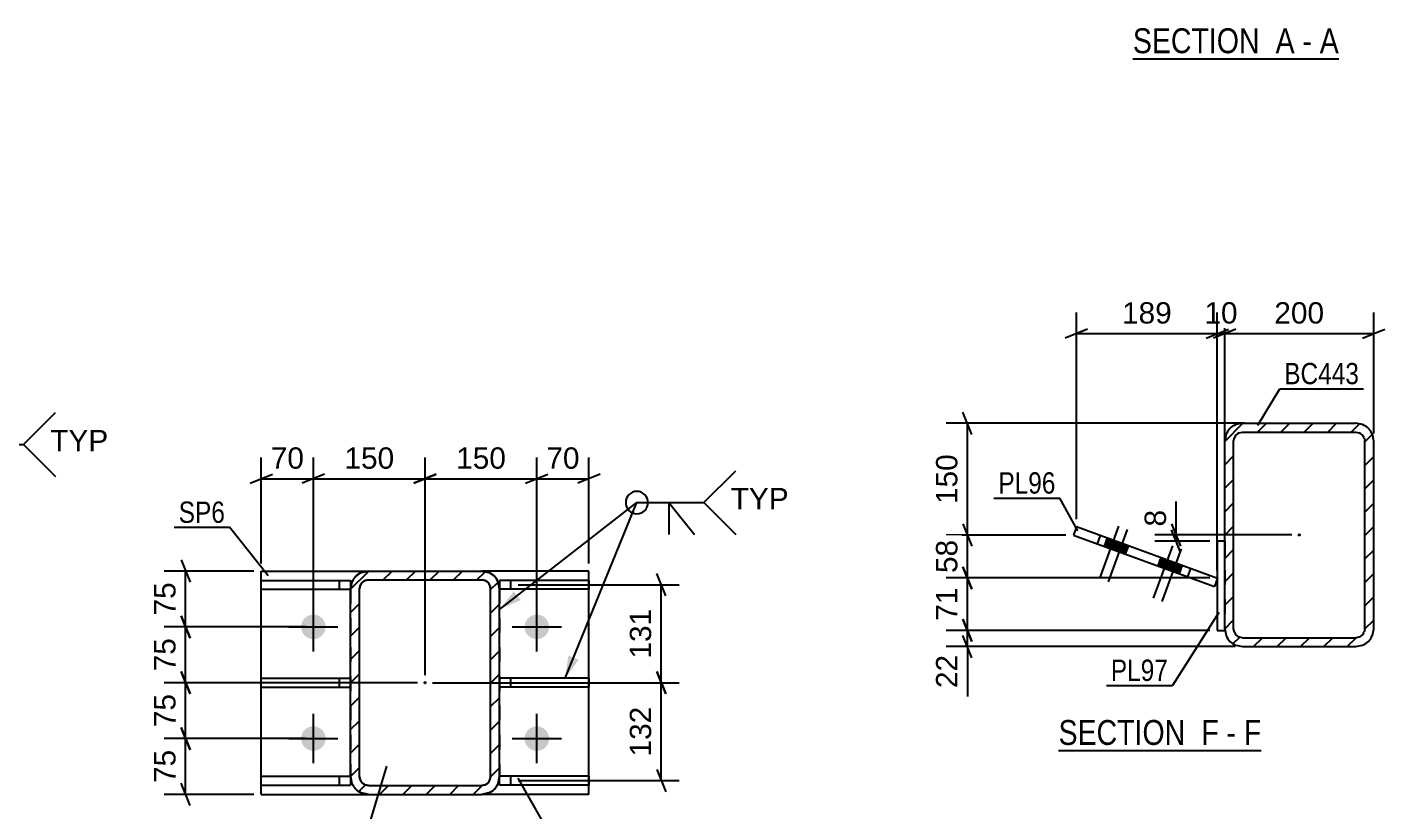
# Model space of a CAD drawing. Header units: millimetres. Extents: x -178 to 663, y -245 to 349.
# Drawn here: x 107.5 to 289.8, y -129.8 to -24.5 of the extents above; entities that cross this region are included whole.
import ezdxf

# ---------------------------------------------------------------- set-up
doc = ezdxf.new("R2010")
doc.units = ezdxf.units.MM
doc.linetypes.add('DXK_LINE_DOT2', pattern=[3.9198, 1.9599, -1.9599])
doc.linetypes.add('DXK_LINE_DOT3', pattern=[5.9187, 2.979, -0.9799, 0.9799, -0.9799])
doc.styles.add('Arial', font='ARIAL.TTF', dxfattribs={"height": 0.2})
doc.styles.add('Arial Narrow', font='ARIALN.TTF', dxfattribs={"height": 0.2})

# ---------------------------------------------------------------- blocks, each defined once
blk = doc.blocks.new('Unknown-247105013-11 - 16823')
at = {"color": 6, "linetype": 'Continuous'}
blk.add_line((255.94, -28.75), (283.59, -28.75), dxfattribs=at)
at = {"color": 0, "linetype": 'Continuous'}
for points in [[(274.05, -28), (274.05, -24.5), (255.94, -24.5), (255.94, -28)], [(277.65, -28), (277.65, -24.5), (275.1, -24.5), (275.1, -28)], [(279.98, -28), (279.98, -24.5), (278.7, -24.5), (278.7, -28)], [(283.59, -28), (283.59, -24.5), (281.03, -24.5), (281.03, -28)]]:
    blk.add_wipeout(points, dxfattribs=at)
at = {"color": 7, "linetype": 'Continuous', "style": 'Arial Narrow'}
for s, p in [('SECTION ', (255.94, -28)), ('A', (275.1, -28)), ('A', (281.03, -28)), ('-', (278.7, -28))]:
    blk.add_text(s, height=3.34, dxfattribs=at).set_placement(p)
blk = doc.blocks.new('Unknown-247105013-16 - 21477')
at = {"color": 6, "linetype": 'Continuous'}
blk.add_line((245.96, -121.65), (273.18, -121.65), dxfattribs=at)
at = {"color": 0, "linetype": 'Continuous'}
for points in [[(264.07, -120.9), (264.07, -117.4), (245.96, -117.4), (245.96, -120.9)], [(267.46, -120.9), (267.46, -117.4), (265.12, -117.4), (265.12, -120.9)], [(269.79, -120.9), (269.79, -117.4), (268.51, -117.4), (268.51, -120.9)], [(273.18, -120.9), (273.18, -117.4), (270.84, -117.4), (270.84, -120.9)]]:
    blk.add_wipeout(points, dxfattribs=at)
at = {"color": 7, "linetype": 'Continuous', "style": 'Arial Narrow'}
for s, p in [('SECTION ', (245.96, -120.9)), ('F', (265.12, -120.9)), ('F', (270.84, -120.9)), ('-', (268.51, -120.9))]:
    blk.add_text(s, height=3.34, dxfattribs=at).set_placement(p)
blk = doc.blocks.new('Part-247105013-21330 - 21309')
at = {"color": 2, "linetype": 'Continuous'}
for p, q in [((182.91, -125.1), (170.91, -125.1)), ((170.91, -126.3), (170.91, -125.15)), ((182.91, -125.1), (182.91, -126.3)), ((182.91, -126.3), (170.91, -126.3))]:
    blk.add_line(p, q, dxfattribs=at)
at = {"color": 7, "linetype": 'DXK_LINE_DOT2'}
for p, q in [((170.91, -125.15), (170.91, -125.1)), ((170.91, -125.1), (170.91, -125.15)), ((172.41, -126.3), (172.41, -125.1))]:
    blk.add_line(p, q, dxfattribs=at)
blk = doc.blocks.new('Part-247105013-21322 - 21309')
at = {"color": 2, "linetype": 'Continuous'}
for p, q in [((138.91, -127.55), (138.91, -97.55)), ((138.91, -97.55), (153.31, -97.55)), ((182.91, -97.55), (168.51, -97.55)), ((182.91, -127.55), (182.91, -97.55)), ((138.91, -127.55), (153.31, -127.55)), ((182.91, -127.55), (168.51, -127.55))]:
    blk.add_line(p, q, dxfattribs=at)
at = {"color": 7, "linetype": 'DXK_LINE_DOT2'}
for p, q in [((153.31, -97.55), (168.51, -97.55)), ((153.31, -127.55), (168.51, -127.55))]:
    blk.add_line(p, q, dxfattribs=at)
blk = doc.blocks.new('Part-247105013-21310 - 21309')
at = {"linetype": 'Continuous'}
h = blk.add_hatch(dxfattribs=at)
h.set_pattern_fill('', scale=0.7, style=0, pattern_type=0)
h.set_pattern_definition([(45, (170.7292, -99.0289), (-1.57154, 1.57154), [])])
h.paths.add_polyline_path([(170.91, -99.95), (170.73, -99.03), (170.21, -98.25), (169.43, -97.73), (168.51, -97.55), (153.31, -97.55), (152.39, -97.73), (151.61, -98.25), (151.09, -99.03), (150.91, -99.95), (150.91, -125.15), (151.09, -126.07), (151.61, -126.84), (152.39, -127.36), (153.31, -127.55), (168.51, -127.55), (169.43, -127.36), (170.21, -126.84), (170.73, -126.07), (170.91, -125.15)])
h.paths.add_polyline_path([(169.62, -125.61), (169.36, -126), (168.97, -126.26), (168.51, -126.35), (153.31, -126.35), (152.85, -126.26), (152.46, -126), (152.2, -125.61), (152.11, -125.15), (152.11, -99.95), (152.2, -99.49), (152.46, -99.1), (152.85, -98.84), (153.31, -98.75), (168.51, -98.75), (168.97, -98.84), (169.36, -99.1), (169.62, -99.49), (169.71, -99.95), (169.71, -125.15)])
blk.add_hatch(color=246, dxfattribs=at).paths.add_polyline_path([(160.91, -112.65, -1), (160.91, -112.45, -1)])
at = {"color": 7, "linetype": 'DXK_LINE_DOT2'}
for p, q in [((152.39, -97.73), (153.31, -97.55)), ((153.31, -97.55), (168.51, -97.55)), ((168.51, -97.55), (169.43, -97.73)), ((150.91, -99.95), (151.09, -99.03)), ((150.91, -99.95), (150.91, -125.15)), ((152.2, -99.49), (152.11, -99.95)), ((152.11, -125.15), (152.11, -99.95)), ((153.31, -98.75), (152.85, -98.84)), ((153.31, -98.75), (168.51, -98.75)), ((168.97, -98.84), (168.51, -98.75)), ((169.71, -99.95), (169.62, -99.49)), ((169.71, -125.15), (169.71, -99.95)), ((170.73, -99.03), (170.91, -99.95)), ((170.91, -99.95), (170.91, -125.15)), ((151.09, -126.07), (150.91, -125.15)), ((152.11, -125.15), (152.2, -125.61)), ((169.62, -125.61), (169.71, -125.15)), ((170.91, -125.15), (170.73, -126.07)), ((153.31, -127.55), (152.39, -127.36)), ((152.85, -126.26), (153.31, -126.35)), ((153.31, -126.35), (168.51, -126.35)), ((153.31, -127.55), (168.51, -127.55)), ((168.51, -126.35), (168.97, -126.26)), ((169.43, -127.36), (168.51, -127.55))]:
    blk.add_line(p, q, dxfattribs=at)
at = {"color": 2, "linetype": 'Continuous'}
for p, q in [((153.31, -97.55), (152.39, -97.73)), ((153.31, -97.55), (168.51, -97.55)), ((169.43, -97.73), (168.51, -97.55)), ((151.09, -99.03), (150.91, -99.95)), ((150.91, -125.15), (150.91, -99.95)), ((152.11, -99.95), (152.2, -99.49)), ((152.11, -125.15), (152.11, -99.95)), ((152.85, -98.84), (153.31, -98.75)), ((153.31, -98.75), (168.51, -98.75)), ((168.51, -98.75), (168.97, -98.84)), ((169.62, -99.49), (169.71, -99.95)), ((169.71, -125.15), (169.71, -99.95)), ((170.91, -99.95), (170.73, -99.03)), ((170.91, -125.15), (170.91, -99.95)), ((150.91, -125.15), (151.09, -126.07)), ((152.2, -125.61), (152.11, -125.15)), ((169.71, -125.15), (169.62, -125.61)), ((170.73, -126.07), (170.91, -125.15)), ((152.39, -127.36), (153.31, -127.55)), ((153.31, -126.35), (152.85, -126.26)), ((153.31, -126.35), (168.51, -126.35)), ((153.31, -127.55), (168.51, -127.55)), ((168.97, -126.26), (168.51, -126.35)), ((168.51, -127.55), (169.43, -127.36))]:
    blk.add_line(p, q, dxfattribs=at)
at = {"color": 7, "linetype": 'DXK_LINE_DOT3'}
blk.add_line((160.91, -112.55), (160.91, -112.55), dxfattribs=at)
at = {"color": 246, "linetype": 'DXK_LINE_DOT2'}
blk.add_line((160.91, -112.55), (160.91, -112.55), dxfattribs=at)
at = {"color": 246, "linetype": 'Continuous'}
blk.add_circle((160.91, -112.55), 0.1, dxfattribs=at)
at = {"color": 7, "linetype": 'DXK_LINE_DOT2'}
for centre, radius, start, end in [((153.31, -99.95), 2.4, 112.5, 157.5), ((168.51, -99.95), 2.4, 22.5, 67.5), ((153.31, -99.95), 1.2, 112.5, 157.5), ((168.51, -99.95), 1.2, 22.5, 67.5), ((153.31, -125.15), 1.2, 202.5, 247.5), ((168.51, -125.15), 1.2, 292.5, 337.5), ((153.31, -125.15), 2.4, 202.5, 247.5), ((168.51, -125.15), 2.4, 292.5, 337.5)]:
    blk.add_arc(centre, radius, start, end, dxfattribs=at)
at = {"color": 2, "linetype": 'Continuous'}
for centre, radius, start, end in [((153.31, -99.95), 2.4, 112.5, 157.5), ((168.51, -99.95), 2.4, 22.5, 67.5), ((153.31, -99.95), 1.2, 112.5, 157.5), ((168.51, -99.95), 1.2, 22.5, 67.5), ((153.31, -125.15), 1.2, 202.5, 247.5), ((168.51, -125.15), 1.2, 292.5, 337.5), ((153.31, -125.15), 2.4, 202.5, 247.5), ((168.51, -125.15), 2.4, 292.5, 337.5)]:
    blk.add_arc(centre, radius, start, end, dxfattribs=at)
blk = doc.blocks.new('Part-247105013-21328 - 21309')
at = {"color": 2, "linetype": 'Continuous'}
for p, q in [((182.91, -111.95), (170.91, -111.95)), ((182.91, -111.95), (182.91, -113.15)), ((182.91, -113.15), (170.91, -113.15))]:
    blk.add_line(p, q, dxfattribs=at)
at = {"color": 7, "linetype": 'DXK_LINE_DOT2'}
for p, q in [((170.91, -111.95), (170.91, -113.15)), ((172.41, -113.15), (172.41, -111.95))]:
    blk.add_line(p, q, dxfattribs=at)
blk = doc.blocks.new('Part-247105013-21329 - 21309')
at = {"color": 2, "linetype": 'Continuous'}
for p, q in [((182.91, -98.8), (170.91, -98.8)), ((170.91, -98.8), (170.91, -99.95)), ((182.91, -100), (170.91, -100)), ((182.91, -98.8), (182.91, -100))]:
    blk.add_line(p, q, dxfattribs=at)
at = {"color": 7, "linetype": 'DXK_LINE_DOT2'}
for p, q in [((170.91, -99.95), (170.91, -100)), ((172.41, -100), (172.41, -98.8))]:
    blk.add_line(p, q, dxfattribs=at)
blk = doc.blocks.new('Part-247105013-21331 - 21309')
at = {"color": 2, "linetype": 'Continuous'}
for p, q in [((138.91, -113.15), (138.91, -111.95)), ((138.91, -111.95), (150.91, -111.95)), ((138.91, -113.15), (150.91, -113.15))]:
    blk.add_line(p, q, dxfattribs=at)
at = {"color": 7, "linetype": 'DXK_LINE_DOT2'}
for p, q in [((149.41, -113.15), (149.41, -111.95)), ((150.91, -111.95), (150.91, -113.15))]:
    blk.add_line(p, q, dxfattribs=at)
blk = doc.blocks.new('Part-247105013-21332 - 21309')
at = {"color": 2, "linetype": 'Continuous'}
for p, q in [((138.91, -100), (138.91, -98.8)), ((138.91, -98.8), (150.91, -98.8)), ((138.91, -100), (150.91, -100)), ((150.91, -98.8), (150.91, -99.95))]:
    blk.add_line(p, q, dxfattribs=at)
at = {"color": 7, "linetype": 'DXK_LINE_DOT2'}
for p, q in [((149.41, -100), (149.41, -98.8)), ((150.91, -99.95), (150.91, -100))]:
    blk.add_line(p, q, dxfattribs=at)
blk = doc.blocks.new('Part-247105013-21333 - 21309')
at = {"color": 2, "linetype": 'Continuous'}
for p, q in [((138.91, -126.3), (138.91, -125.1)), ((138.91, -125.1), (150.91, -125.1)), ((150.91, -125.15), (150.91, -126.3)), ((138.91, -126.3), (150.91, -126.3))]:
    blk.add_line(p, q, dxfattribs=at)
at = {"color": 7, "linetype": 'DXK_LINE_DOT2'}
for p, q in [((149.41, -126.3), (149.41, -125.1)), ((150.91, -125.15), (150.91, -125.1)), ((150.91, -125.1), (150.91, -125.15))]:
    blk.add_line(p, q, dxfattribs=at)
blk = doc.blocks.new('Bolt-247105013-21413 - 21309')
at = {"linetype": 'Continuous'}
for points in [[(144.26, -105.05, -1), (147.56, -105.05, -1)], [(174.26, -105.05, -1), (177.56, -105.05, -1)], [(144.26, -120.05, -1), (147.56, -120.05, -1)], [(174.26, -120.05, -1), (177.56, -120.05, -1)]]:
    blk.add_hatch(color=1, dxfattribs=at).paths.add_polyline_path(points)
at = {"color": 1, "linetype": 'Continuous'}
for p, q in [((145.91, -108.35), (145.91, -101.75)), ((175.91, -108.35), (175.91, -101.75)), ((142.61, -105.05), (149.21, -105.05)), ((172.61, -105.05), (179.21, -105.05)), ((145.91, -123.35), (145.91, -116.75)), ((175.91, -123.35), (175.91, -116.75)), ((142.61, -120.05), (149.21, -120.05)), ((172.61, -120.05), (179.21, -120.05))]:
    blk.add_line(p, q, dxfattribs=at)
blk = doc.blocks.new('Part-247105013-21540 - 21477')
at = {"color": 2, "linetype": 'Continuous'}
for p, q in [((268.27, -93.53), (267.27, -93.53)), ((267.27, -93.53), (267.27, -105.53)), ((267.27, -105.53), (268.27, -105.53)), ((268.27, -105.3), (268.27, -105.53))]:
    blk.add_line(p, q, dxfattribs=at)
at = {"color": 7, "linetype": 'DXK_LINE_DOT2'}
blk.add_line((268.27, -93.53), (268.27, -105.3), dxfattribs=at)
blk = doc.blocks.new('Part-247105013-21493 - 21477')
at = {"linetype": 'Continuous'}
h = blk.add_hatch(dxfattribs=at)
h.set_pattern_fill('', scale=0.7, style=0, pattern_type=0)
h.set_pattern_definition([(45, (268.268, -105.2997), (-1.57154, 1.57154), [])])
h.paths.add_polyline_path([(268.27, -80.1), (268.27, -105.3), (268.45, -106.22), (268.97, -107), (269.75, -107.52), (270.67, -107.7), (285.87, -107.7), (286.79, -107.52), (287.57, -107), (288.09, -106.22), (288.27, -105.3), (288.27, -80.1), (288.09, -79.18), (287.57, -78.4), (286.79, -77.88), (285.87, -77.7), (270.67, -77.7), (269.75, -77.88), (268.97, -78.4), (268.45, -79.18)])
h.paths.add_polyline_path([(269.82, -79.25), (270.21, -78.99), (270.67, -78.9), (285.87, -78.9), (286.33, -78.99), (286.72, -79.25), (286.98, -79.64), (287.07, -80.1), (287.07, -105.3), (286.98, -105.76), (286.72, -106.15), (286.33, -106.41), (285.87, -106.5), (270.67, -106.5), (270.21, -106.41), (269.82, -106.15), (269.56, -105.76), (269.47, -105.3), (269.47, -80.1), (269.56, -79.64)])
blk.add_hatch(color=246, dxfattribs=at).paths.add_polyline_path([(278.27, -92.8, -1), (278.27, -92.6, -1)])
at = {"color": 2, "linetype": 'Continuous'}
for p, q in [((270.67, -77.7), (269.75, -77.88)), ((270.67, -77.7), (285.87, -77.7)), ((286.79, -77.88), (285.87, -77.7)), ((268.45, -79.18), (268.27, -80.1)), ((268.27, -105.3), (268.27, -80.1)), ((269.47, -80.1), (269.56, -79.64)), ((269.47, -105.3), (269.47, -80.1)), ((270.21, -78.99), (270.67, -78.9)), ((270.67, -78.9), (285.87, -78.9)), ((285.87, -78.9), (286.33, -78.99)), ((286.98, -79.64), (287.07, -80.1)), ((287.07, -105.3), (287.07, -80.1)), ((288.27, -80.1), (288.09, -79.18)), ((288.27, -105.3), (288.27, -80.1)), ((268.27, -105.3), (268.45, -106.22)), ((269.56, -105.76), (269.47, -105.3)), ((287.07, -105.3), (286.98, -105.76)), ((288.09, -106.22), (288.27, -105.3)), ((269.75, -107.52), (270.67, -107.7)), ((270.67, -106.5), (270.21, -106.41)), ((270.67, -106.5), (285.87, -106.5)), ((286.33, -106.41), (285.87, -106.5)), ((285.87, -107.7), (286.79, -107.52)), ((270.67, -107.7), (285.87, -107.7))]:
    blk.add_line(p, q, dxfattribs=at)
at = {"color": 7, "linetype": 'DXK_LINE_DOT3'}
blk.add_line((278.27, -92.7), (278.27, -92.7), dxfattribs=at)
at = {"color": 246, "linetype": 'DXK_LINE_DOT2'}
blk.add_line((278.27, -92.7), (278.27, -92.7), dxfattribs=at)
at = {"color": 246, "linetype": 'Continuous'}
blk.add_circle((278.27, -92.7), 0.1, dxfattribs=at)
at = {"color": 2, "linetype": 'Continuous'}
for centre, radius, start, end in [((270.67, -80.1), 2.4, 112.5, 157.5), ((285.87, -80.1), 2.4, 22.5, 67.5), ((270.67, -80.1), 1.2, 112.5, 157.5), ((285.87, -80.1), 1.2, 22.5, 67.5), ((270.67, -105.3), 2.4, 202.5, 247.5), ((270.67, -105.3), 1.2, 202.5, 247.5), ((285.87, -105.3), 1.2, 292.5, 337.5), ((285.87, -105.3), 2.4, 292.5, 337.5)]:
    blk.add_arc(centre, radius, start, end, dxfattribs=at)
blk = doc.blocks.new('Part-247105013-21559 - 21477')
at = {"color": 2, "linetype": 'Continuous'}
for p, q in [((248.36, -91.59), (247.95, -92.72)), ((247.95, -92.72), (266.91, -99.62)), ((248.36, -91.59), (267.32, -98.49)), ((251.56, -92.76), (251.15, -93.89)), ((267.32, -98.49), (266.91, -99.62))]:
    blk.add_line(p, q, dxfattribs=at)
at = {"color": 7, "linetype": 'DXK_LINE_DOT2'}
blk.add_line((263.31, -98.31), (263.72, -97.18), dxfattribs=at)
blk = doc.blocks.new('Bolt-247105013-21593 - 21477')
at = {"linetype": 'Continuous'}
for points in [[(252.07, -94.22), (253.76, -94.84), (254.17, -93.71), (252.48, -93.09)], [(253.23, -94.64), (254.92, -95.26), (255.33, -94.13), (253.64, -93.52)], [(259.3, -96.85), (260.99, -97.47), (261.4, -96.34), (259.71, -95.72)], [(260.46, -97.28), (262.15, -97.89), (262.56, -96.76), (260.87, -96.15)]]:
    blk.add_hatch(color=1, dxfattribs=at).paths.add_polyline_path(points)
at = {"color": 1, "linetype": 'Continuous'}
for p, q in [((254.01, -91.52), (251.45, -98.57)), ((255.17, -91.95), (252.61, -98.99)), ((252.48, -93.09), (252.07, -94.22)), ((253.64, -93.52), (253.23, -94.64)), ((254.17, -93.71), (253.76, -94.84)), ((255.33, -94.13), (254.92, -95.26)), ((261.24, -94.15), (258.67, -101.2)), ((262.4, -94.58), (259.84, -101.62)), ((259.71, -95.72), (259.3, -96.85)), ((260.87, -96.15), (260.46, -97.28)), ((261.4, -96.34), (260.99, -97.47)), ((262.56, -96.76), (262.15, -97.89))]:
    blk.add_line(p, q, dxfattribs=at)
blk = doc.blocks.new('StraightDimension-247105013-25550 - 21309')
at = {"color": 7, "linetype": 'Continuous'}
for p, q in [((160.91, -111.55), (160.91, -82.31)), ((175.91, -104.05), (175.91, -82.31)), ((162.41, -84.56), (159.41, -85.76)), ((160.91, -85.16), (175.91, -85.16)), ((174.41, -85.76), (177.41, -84.56))]:
    blk.add_line(p, q, dxfattribs=at)
at = {"color": 0}
blk.add_wipeout([(172.35, -84.41), (172.35, -80.21), (164.48, -80.21), (164.48, -84.41)], dxfattribs=at)
at = {"color": 3, "style": 'Arial'}
blk.add_text('150', height=2.865, dxfattribs=at).set_placement((165.08, -83.81))
blk = doc.blocks.new('StraightDimension-247105013-25625 - 21309')
at = {"color": 7, "linetype": 'Continuous'}
for p, q in [((128.15, -111.05), (129.35, -114.05)), ((159.91, -112.55), (125.9, -112.55)), ((128.75, -120.05), (128.75, -112.55)), ((144.91, -120.05), (125.9, -120.05)), ((129.35, -121.55), (128.15, -118.55))]:
    blk.add_line(p, q, dxfattribs=at)
at = {"color": 0}
blk.add_wipeout([(128, -113.47), (123.8, -113.47), (123.8, -119.12), (128, -119.12)], dxfattribs=at)
at = {"color": 3, "style": 'Arial'}
blk.add_text('75', height=2.865, rotation=90.0002, dxfattribs=at).set_placement((127.4, -118.52))
blk = doc.blocks.new('StraightDimension-247105013-25624 - 21309')
at = {"color": 7, "linetype": 'Continuous'}
for p, q in [((128.15, -103.55), (129.35, -106.55)), ((144.91, -105.05), (125.9, -105.05)), ((128.75, -112.55), (128.75, -105.05)), ((129.35, -114.05), (128.15, -111.05)), ((159.91, -112.55), (125.9, -112.55))]:
    blk.add_line(p, q, dxfattribs=at)
at = {"color": 0}
blk.add_wipeout([(128, -105.97), (123.8, -105.97), (123.8, -111.62), (128, -111.62)], dxfattribs=at)
at = {"color": 3, "style": 'Arial'}
blk.add_text('75', height=2.865, rotation=90.0002, dxfattribs=at).set_placement((127.4, -111.02))
blk = doc.blocks.new('StraightDimension-247105013-25626 - 21309')
at = {"color": 7, "linetype": 'Continuous'}
for p, q in [((144.91, -120.05), (125.9, -120.05)), ((128.15, -118.55), (129.35, -121.55)), ((128.75, -127.55), (128.75, -120.05)), ((137.91, -127.55), (125.9, -127.55)), ((129.35, -129.05), (128.15, -126.05))]:
    blk.add_line(p, q, dxfattribs=at)
at = {"color": 0}
blk.add_wipeout([(128, -120.97), (123.8, -120.97), (123.8, -126.62), (128, -126.62)], dxfattribs=at)
at = {"color": 3, "style": 'Arial'}
blk.add_text('75', height=2.865, rotation=90.0002, dxfattribs=at).set_placement((127.4, -126.02))
blk = doc.blocks.new('StraightDimension-247105013-25549 - 21309')
at = {"color": 7, "linetype": 'Continuous'}
for p, q in [((175.91, -104.05), (175.91, -82.31)), ((182.91, -96.55), (182.91, -82.31)), ((174.41, -85.76), (177.41, -84.56)), ((175.91, -85.16), (182.91, -85.16)), ((184.41, -84.56), (181.41, -85.76))]:
    blk.add_line(p, q, dxfattribs=at)
at = {"color": 0}
blk.add_wipeout([(182.24, -84.41), (182.24, -80.21), (176.59, -80.21), (176.59, -84.41)], dxfattribs=at)
at = {"color": 3, "style": 'Arial'}
blk.add_text('70', height=2.865, dxfattribs=at).set_placement((177.19, -83.81))
blk = doc.blocks.new('StraightDimension-247105013-25551 - 21309')
at = {"color": 7, "linetype": 'Continuous'}
for p, q in [((145.91, -104.05), (145.91, -82.31)), ((160.91, -111.55), (160.91, -82.31)), ((147.41, -84.56), (144.41, -85.76)), ((145.91, -85.16), (160.91, -85.16)), ((159.41, -85.76), (162.41, -84.56))]:
    blk.add_line(p, q, dxfattribs=at)
at = {"color": 0}
blk.add_wipeout([(157.35, -84.41), (157.35, -80.21), (149.48, -80.21), (149.48, -84.41)], dxfattribs=at)
at = {"color": 3, "style": 'Arial'}
blk.add_text('150', height=2.865, dxfattribs=at).set_placement((150.08, -83.81))
blk = doc.blocks.new('StraightDimension-247105013-25552 - 21309')
at = {"color": 7, "linetype": 'Continuous'}
for p, q in [((138.91, -96.55), (138.91, -82.31)), ((145.91, -104.05), (145.91, -82.31)), ((137.41, -85.76), (140.41, -84.56)), ((138.91, -85.16), (145.91, -85.16)), ((147.41, -84.56), (144.41, -85.76))]:
    blk.add_line(p, q, dxfattribs=at)
at = {"color": 0}
blk.add_wipeout([(145.24, -84.41), (145.24, -80.21), (139.59, -80.21), (139.59, -84.41)], dxfattribs=at)
at = {"color": 3, "style": 'Arial'}
blk.add_text('70', height=2.865, dxfattribs=at).set_placement((140.19, -83.81))
blk = doc.blocks.new('StraightDimension-247105013-25623 - 21309')
at = {"color": 7, "linetype": 'Continuous'}
for p, q in [((128.15, -96.05), (129.35, -99.05)), ((137.91, -97.55), (125.9, -97.55)), ((128.75, -105.05), (128.75, -97.55)), ((129.35, -106.55), (128.15, -103.55)), ((144.91, -105.05), (125.9, -105.05))]:
    blk.add_line(p, q, dxfattribs=at)
at = {"color": 0}
blk.add_wipeout([(128, -98.47), (123.8, -98.47), (123.8, -104.12), (128, -104.12)], dxfattribs=at)
at = {"color": 3, "style": 'Arial'}
blk.add_text('75', height=2.865, rotation=90.0002, dxfattribs=at).set_placement((127.4, -103.52))
blk = doc.blocks.new('StraightDimension-247105013-25666 - 21309')
at = {"color": 7, "linetype": 'Continuous'}
for p, q in [((193.21, -100.9), (192.01, -97.9)), ((173.41, -99.4), (195.01, -99.4)), ((192.61, -112.55), (192.61, -99.4)), ((192.01, -111.05), (193.21, -114.05)), ((161.91, -112.55), (195.01, -112.55))]:
    blk.add_line(p, q, dxfattribs=at)
at = {"color": 0}
blk.add_wipeout([(191.86, -102.04), (187.66, -102.04), (187.66, -109.91), (191.86, -109.91)], dxfattribs=at)
at = {"color": 3, "style": 'Arial'}
blk.add_text('131', height=2.865, rotation=90.0002, dxfattribs=at).set_placement((191.26, -109.31))
blk = doc.blocks.new('StraightDimension-247105013-25667 - 21309')
at = {"color": 7, "linetype": 'Continuous'}
for p, q in [((193.21, -114.05), (192.01, -111.05)), ((161.91, -112.55), (195.01, -112.55)), ((192.61, -125.7), (192.61, -112.55)), ((173.41, -125.7), (195.01, -125.7)), ((192.01, -124.2), (193.21, -127.2))]:
    blk.add_line(p, q, dxfattribs=at)
at = {"color": 0}
blk.add_wipeout([(191.86, -115.19), (187.66, -115.19), (187.66, -123.06), (191.86, -123.06)], dxfattribs=at)
at = {"color": 3, "style": 'Arial'}
blk.add_text('132', height=2.865, rotation=90.0002, dxfattribs=at).set_placement((191.26, -122.46))
blk = doc.blocks.new('StraightDimension-247105013-25818 - 21477')
at = {"color": 7, "linetype": 'Continuous'}
for p, q in [((268.27, -92.53), (268.27, -62.81)), ((288.27, -79.1), (288.27, -62.81)), ((269.77, -65.06), (266.77, -66.26)), ((286.77, -66.26), (289.77, -65.06)), ((268.27, -65.66), (288.27, -65.66))]:
    blk.add_line(p, q, dxfattribs=at)
at = {"color": 0}
blk.add_wipeout([(282.2, -64.91), (282.2, -60.71), (274.33, -60.71), (274.33, -64.91)], dxfattribs=at)
at = {"color": 3, "style": 'Arial'}
blk.add_text('200', height=2.865, dxfattribs=at).set_placement((274.93, -64.31))
blk = doc.blocks.new('StraightDimension-247105013-25819 - 21477')
at = {"color": 7, "linetype": 'Continuous'}
for p, q in [((267.27, -97.48), (267.27, -62.81)), ((268.27, -92.53), (268.27, -62.81)), ((265.77, -66.26), (268.77, -65.06)), ((269.77, -65.06), (266.77, -66.26)), ((267.27, -65.66), (268.27, -65.66))]:
    blk.add_line(p, q, dxfattribs=at)
at = {"color": 0}
blk.add_wipeout([(270.59, -64.91), (270.59, -60.71), (264.94, -60.71), (264.94, -64.91)], dxfattribs=at)
at = {"color": 3, "style": 'Arial'}
blk.add_text('10', height=2.865, dxfattribs=at).set_placement((265.54, -64.31))
blk = doc.blocks.new('StraightDimension-247105013-25820 - 21477')
at = {"color": 7, "linetype": 'Continuous'}
for p, q in [((248.36, -90.59), (248.36, -62.81)), ((267.27, -97.48), (267.27, -62.81)), ((249.86, -65.06), (246.86, -66.26)), ((265.77, -66.26), (268.77, -65.06)), ((248.36, -65.66), (267.27, -65.66))]:
    blk.add_line(p, q, dxfattribs=at)
at = {"color": 0}
blk.add_wipeout([(261.75, -64.91), (261.75, -60.71), (253.88, -60.71), (253.88, -64.91)], dxfattribs=at)
at = {"color": 3, "style": 'Arial'}
blk.add_text('189', height=2.865, dxfattribs=at).set_placement((254.48, -64.31))
blk = doc.blocks.new('StraightDimension-247105013-33355 - 21477')
at = {"color": 7, "linetype": 'Continuous'}
for p, q in [((266.27, -105.53), (230.87, -105.53)), ((233.12, -104.03), (234.32, -107.03)), ((233.72, -107.7), (233.72, -105.53)), ((234.32, -109.2), (233.12, -106.2)), ((269.67, -107.7), (230.87, -107.7))]:
    blk.add_line(p, q, dxfattribs=at)
at = {"color": 0}
blk.add_wipeout([(232.97, -108.22), (228.77, -108.22), (228.77, -113.87), (232.97, -113.87)], dxfattribs=at)
at = {"color": 7, "linetype": 'Continuous'}
blk.add_line((233.72, -107.7), (233.72, -114.4), dxfattribs=at)
blk.add_line((233.72, -107.7), (233.72, -114.4), dxfattribs=at)
at = {"color": 3, "style": 'Arial'}
blk.add_text('22', height=2.865, rotation=90.0002, dxfattribs=at).set_placement((232.37, -113.27))
blk = doc.blocks.new('StraightDimension-247105013-25882 - 21477')
at = {"color": 7, "linetype": 'Continuous'}
for p, q in [((277.27, -92.7), (258.88, -92.7)), ((261.13, -91.2), (262.33, -94.2)), ((262.33, -95.03), (261.13, -92.03)), ((261.73, -93.53), (261.73, -92.7)), ((266.27, -93.53), (258.88, -93.53))]:
    blk.add_line(p, q, dxfattribs=at)
at = {"color": 0}
blk.add_wipeout([(260.98, -88.75), (256.78, -88.75), (256.78, -92.17), (260.98, -92.17)], dxfattribs=at)
at = {"color": 7, "linetype": 'Continuous'}
blk.add_line((261.73, -92.7), (261.73, -88.23), dxfattribs=at)
blk.add_line((261.73, -92.7), (261.73, -88.23), dxfattribs=at)
at = {"color": 3, "style": 'Arial'}
blk.add_text('8', height=2.87, rotation=90.0002, dxfattribs=at).set_placement((260.38, -91.57))
blk = doc.blocks.new('StraightDimension-247105013-33352 - 21477')
at = {"color": 7, "linetype": 'Continuous'}
for p, q in [((234.32, -79.2), (233.12, -76.2)), ((270.96, -77.7), (230.87, -77.7)), ((233.72, -92.72), (233.72, -77.7)), ((246.95, -92.72), (230.87, -92.72)), ((233.12, -91.22), (234.32, -94.22))]:
    blk.add_line(p, q, dxfattribs=at)
at = {"color": 0}
blk.add_wipeout([(232.97, -81.27), (228.77, -81.27), (228.77, -89.15), (232.97, -89.15)], dxfattribs=at)
at = {"color": 3, "style": 'Arial'}
blk.add_text('150', height=2.865, rotation=90.0002, dxfattribs=at).set_placement((232.37, -88.55))
blk = doc.blocks.new('StraightDimension-247105013-33353 - 21477')
at = {"color": 7, "linetype": 'Continuous'}
for p, q in [((246.95, -92.72), (230.87, -92.72)), ((233.12, -91.22), (234.32, -94.22)), ((233.72, -98.48), (233.72, -92.72)), ((234.32, -99.98), (233.12, -96.98)), ((266.27, -98.48), (230.87, -98.48))]:
    blk.add_line(p, q, dxfattribs=at)
at = {"color": 0}
blk.add_wipeout([(232.97, -92.77), (228.77, -92.77), (228.77, -98.42), (232.97, -98.42)], dxfattribs=at)
at = {"color": 3, "style": 'Arial'}
blk.add_text('58', height=2.865, rotation=90.0002, dxfattribs=at).set_placement((232.37, -97.82))
blk = doc.blocks.new('StraightDimension-247105013-33354 - 21477')
at = {"color": 7, "linetype": 'Continuous'}
for p, q in [((233.12, -96.98), (234.32, -99.98)), ((266.27, -98.48), (230.87, -98.48)), ((233.72, -105.53), (233.72, -98.48)), ((266.27, -105.53), (230.87, -105.53)), ((234.32, -107.03), (233.12, -104.03))]:
    blk.add_line(p, q, dxfattribs=at)
at = {"color": 0}
blk.add_wipeout([(232.97, -99.18), (228.77, -99.18), (228.77, -104.82), (232.97, -104.82)], dxfattribs=at)
at = {"color": 3, "style": 'Arial'}
blk.add_text('71', height=2.865, rotation=90.0002, dxfattribs=at).set_placement((232.37, -104.22))
blk = doc.blocks.new('WeldMark-247105013-25498 - 21122')
at = {"linetype": 'Continuous'}
for points in [[(82.04, -94.96), (79.27, -96.32), (81.08, -93.81)], [(89.26, -104.99), (87.47, -107.51), (87.86, -104.44)]]:
    blk.add_hatch(color=30, dxfattribs=at).paths.add_polyline_path(points)
at = {"color": 30, "linetype": 'Continuous'}
for p, q in [((79.27, -96.32), (97.98, -80.56)), ((87.47, -107.51), (97.98, -80.56)), ((97.98, -80.56), (106.98, -80.56))]:
    blk.add_line(p, q, dxfattribs=at)
at = {"color": 3, "linetype": 'Continuous'}
for q in [(105.7, -84.85), (102.27, -84.85)]:
    blk.add_line((102.27, -80.56), q, dxfattribs=at)
for start, end in [(90, 270), (270, 90)]:
    blk.add_arc((97.98, -80.56), 1.5, start, end, dxfattribs=at)
at = {"color": 0, "linetype": 'Continuous'}
blk.add_wipeout([(118.36, -81.46), (118.36, -78.46), (110.58, -78.46), (110.58, -81.46)], dxfattribs=at)
blk.add_wipeout([(118.36, -81.46), (118.36, -78.46), (110.58, -78.46), (110.58, -81.46)], dxfattribs=at)
at = {"color": 3, "linetype": 'Continuous'}
for q in [(111.27, -76.28), (111.27, -84.85)]:
    blk.add_line((106.98, -80.56), q, dxfattribs=at)
at = {"color": 3, "linetype": 'Continuous', "style": 'Arial'}
blk.add_text('TYP', height=2.865, dxfattribs=at).set_placement((110.58, -81.46))
blk = doc.blocks.new('Mark-247105013-25683 - 21309')
at = {"color": 0}
blk.add_wipeout([(134.04, -91.08), (134.04, -88.08), (127.83, -88.08), (127.83, -91.08)], dxfattribs=at)
blk.add_wipeout([(134.04, -91.08), (134.04, -88.08), (127.83, -88.08), (127.83, -91.08)], dxfattribs=at)
at = {"color": 30, "linetype": 'Continuous'}
for p in [(127.23, -91.68), (139.84, -98.2)]:
    blk.add_line(p, (134.64, -91.68), dxfattribs=at)
at = {"color": 3, "style": 'Arial Narrow'}
blk.add_text('SP6', height=2.863, dxfattribs=at).set_placement((127.83, -91.08))
blk = doc.blocks.new('MarkSet-247105013-25535 - 21309')
at = {"color": 0}
blk.add_wipeout([(183.54, -135.51), (183.54, -132.51), (180.07, -132.51), (180.07, -135.51)], dxfattribs=at)
blk.add_wipeout([(183.54, -135.51), (183.54, -132.51), (180.07, -132.51), (180.07, -135.51)], dxfattribs=at)
at = {"color": 30, "linetype": 'Continuous'}
blk.add_line((173.34, -125.37), (179.47, -136.11), dxfattribs=at)
at = {"color": 3, "style": 'Arial Narrow'}
blk.add_text('6x', height=2.863, dxfattribs=at).set_placement((180.07, -135.51))
at = {"color": 0}
blk.add_wipeout([(190.47, -135.51), (190.47, -132.51), (184.44, -132.51), (184.44, -135.51)], dxfattribs=at)
blk.add_wipeout([(190.47, -135.51), (190.47, -132.51), (184.44, -132.51), (184.44, -135.51)], dxfattribs=at)
at = {"color": 3, "style": 'Arial Narrow'}
blk.add_text('ST5', height=2.863, dxfattribs=at).set_placement((184.44, -135.51))
at = {"color": 0}
blk.add_wipeout([(195.94, -135.51), (195.94, -132.51), (191.37, -132.51), (191.37, -135.51)], dxfattribs=at)
blk.add_wipeout([(195.94, -135.51), (195.94, -132.51), (191.37, -132.51), (191.37, -135.51)], dxfattribs=at)
at = {"color": 30, "linetype": 'Continuous'}
blk.add_line((179.47, -136.11), (196.54, -136.11), dxfattribs=at)
at = {"color": 3, "style": 'Arial Narrow'}
blk.add_text('NS', height=2.863, dxfattribs=at).set_placement((191.37, -135.51))
blk = doc.blocks.new('Mark-247105013-25680 - 21309')
at = {"color": 0}
blk.add_wipeout([(151.81, -134.24), (151.81, -131.24), (143.77, -131.24), (143.77, -134.24)], dxfattribs=at)
blk.add_wipeout([(151.81, -134.24), (151.81, -131.24), (143.77, -131.24), (143.77, -134.24)], dxfattribs=at)
at = {"color": 30, "linetype": 'Continuous'}
for p in [(155.73, -123.74), (143.17, -134.84)]:
    blk.add_line(p, (152.41, -134.84), dxfattribs=at)
at = {"color": 3, "style": 'Arial Narrow'}
blk.add_text('TC10', height=2.863, dxfattribs=at).set_placement((143.77, -134.24))
blk = doc.blocks.new('WeldMark-247105013-25712 - 21309')
at = {"linetype": 'Continuous'}
for points in [[(173.74, -101.46), (170.91, -102.71), (172.82, -100.28)], [(181.54, -109.45), (179.71, -111.95), (180.15, -108.89)]]:
    blk.add_hatch(color=30, dxfattribs=at).paths.add_polyline_path(points)
at = {"color": 30, "linetype": 'Continuous'}
for p, q in [((170.91, -102.71), (189.34, -88.36)), ((179.71, -111.95), (189.34, -88.36)), ((189.34, -88.36), (198.34, -88.36))]:
    blk.add_line(p, q, dxfattribs=at)
at = {"color": 3, "linetype": 'Continuous'}
for q in [(197.06, -92.65), (193.63, -92.65)]:
    blk.add_line((193.63, -88.36), q, dxfattribs=at)
for start, end in [(90, 270), (270, 90)]:
    blk.add_arc((189.34, -88.36), 1.5, start, end, dxfattribs=at)
at = {"color": 0, "linetype": 'Continuous'}
blk.add_wipeout([(209.72, -89.26), (209.72, -86.26), (201.94, -86.26), (201.94, -89.26)], dxfattribs=at)
blk.add_wipeout([(209.72, -89.26), (209.72, -86.26), (201.94, -86.26), (201.94, -89.26)], dxfattribs=at)
at = {"color": 3, "linetype": 'Continuous'}
for q in [(202.63, -84.08), (202.63, -92.65)]:
    blk.add_line((198.34, -88.36), q, dxfattribs=at)
at = {"color": 3, "linetype": 'Continuous', "style": 'Arial'}
blk.add_text('TYP', height=2.865, dxfattribs=at).set_placement((201.94, -89.26))
blk = doc.blocks.new('Mark-247105013-25894 - 21477')
at = {"color": 0}
blk.add_wipeout([(286.31, -72.46), (286.31, -69.46), (276.26, -69.46), (276.26, -72.46)], dxfattribs=at)
blk.add_wipeout([(286.31, -72.46), (286.31, -69.46), (276.26, -69.46), (276.26, -72.46)], dxfattribs=at)
at = {"color": 30, "linetype": 'Continuous'}
for p, q in [((272.72, -77.94), (275.66, -73.06)), ((275.66, -73.06), (286.91, -73.06))]:
    blk.add_line(p, q, dxfattribs=at)
at = {"color": 3, "style": 'Arial Narrow'}
blk.add_text('BC443', height=2.863, dxfattribs=at).set_placement((276.26, -72.46))
blk = doc.blocks.new('Mark-247105013-25897 - 21477')
at = {"color": 0}
blk.add_wipeout([(260.65, -112.31), (260.65, -109.31), (252.98, -109.31), (252.98, -112.31)], dxfattribs=at)
blk.add_wipeout([(260.65, -112.31), (260.65, -109.31), (252.98, -109.31), (252.98, -112.31)], dxfattribs=at)
at = {"color": 30, "linetype": 'Continuous'}
for p in [(267.5, -103.1), (252.38, -112.91)]:
    blk.add_line(p, (261.25, -112.91), dxfattribs=at)
at = {"color": 3, "style": 'Arial Narrow'}
blk.add_text('PL97', height=2.863, dxfattribs=at).set_placement((252.98, -112.31))
blk = doc.blocks.new('Mark-247105013-25900 - 21477')
at = {"color": 0}
blk.add_wipeout([(245.55, -87.15), (245.55, -84.15), (237.88, -84.15), (237.88, -87.15)], dxfattribs=at)
blk.add_wipeout([(245.55, -87.15), (245.55, -84.15), (237.88, -84.15), (237.88, -87.15)], dxfattribs=at)
at = {"color": 30, "linetype": 'Continuous'}
for p in [(237.28, -87.75), (248.56, -92.17)]:
    blk.add_line(p, (246.15, -87.75), dxfattribs=at)
at = {"color": 3, "style": 'Arial Narrow'}
blk.add_text('PL96', height=2.863, dxfattribs=at).set_placement((237.88, -87.15))

msp = doc.modelspace()

# ---------------------------------------------------------------- block references
for name in ['Unknown-247105013-11 - 16823', 'WeldMark-247105013-25498 - 21122', 'Part-247105013-21493 - 21477', 'Part-247105013-21559 - 21477', 'Bolt-247105013-21593 - 21477', 'Part-247105013-21540 - 21477', 'Part-247105013-21322 - 21309', 'Part-247105013-21310 - 21309', 'Part-247105013-21332 - 21309', 'Part-247105013-21329 - 21309', 'Bolt-247105013-21413 - 21309', 'Part-247105013-21331 - 21309', 'Part-247105013-21328 - 21309', 'Unknown-247105013-16 - 21477', 'Part-247105013-21333 - 21309', 'Part-247105013-21330 - 21309']:
    msp.add_blockref(name, (0, 0))

# ---------------------------------------------------------------- next in the draw order: block references
for name in ['StraightDimension-247105013-25818 - 21477', 'StraightDimension-247105013-25550 - 21309', 'StraightDimension-247105013-33355 - 21477']:
    msp.add_blockref(name, (0, 0))

# ---------------------------------------------------------------- next in the draw order: block references
for name in ['StraightDimension-247105013-25819 - 21477', 'Mark-247105013-25894 - 21477', 'StraightDimension-247105013-25549 - 21309', 'StraightDimension-247105013-25625 - 21309']:
    msp.add_blockref(name, (0, 0))

# ---------------------------------------------------------------- next in the draw order: block references
for name in ['StraightDimension-247105013-25820 - 21477', 'StraightDimension-247105013-25624 - 21309', 'StraightDimension-247105013-25626 - 21309']:
    msp.add_blockref(name, (0, 0))

# ---------------------------------------------------------------- next in the draw order: block references
for name in ['StraightDimension-247105013-25551 - 21309', 'StraightDimension-247105013-25882 - 21477', 'Mark-247105013-25680 - 21309']:
    msp.add_blockref(name, (0, 0))

# ---------------------------------------------------------------- next in the draw order: block references
for name in ['StraightDimension-247105013-33352 - 21477', 'StraightDimension-247105013-25552 - 21309', 'StraightDimension-247105013-25666 - 21309']:
    msp.add_blockref(name, (0, 0))

# ---------------------------------------------------------------- next in the draw order: block references
for name in ['StraightDimension-247105013-33353 - 21477', 'StraightDimension-247105013-25623 - 21309', 'StraightDimension-247105013-25667 - 21309']:
    msp.add_blockref(name, (0, 0))

# ---------------------------------------------------------------- next in the draw order: block references
for name in ['WeldMark-247105013-25712 - 21309', 'Mark-247105013-25900 - 21477', 'Mark-247105013-25683 - 21309', 'StraightDimension-247105013-33354 - 21477', 'MarkSet-247105013-25535 - 21309']:
    msp.add_blockref(name, (0, 0))

# ---------------------------------------------------------------- next in the draw order: block references
msp.add_blockref('Mark-247105013-25897 - 21477', (0, 0))

doc.saveas('drawing.dxf')
